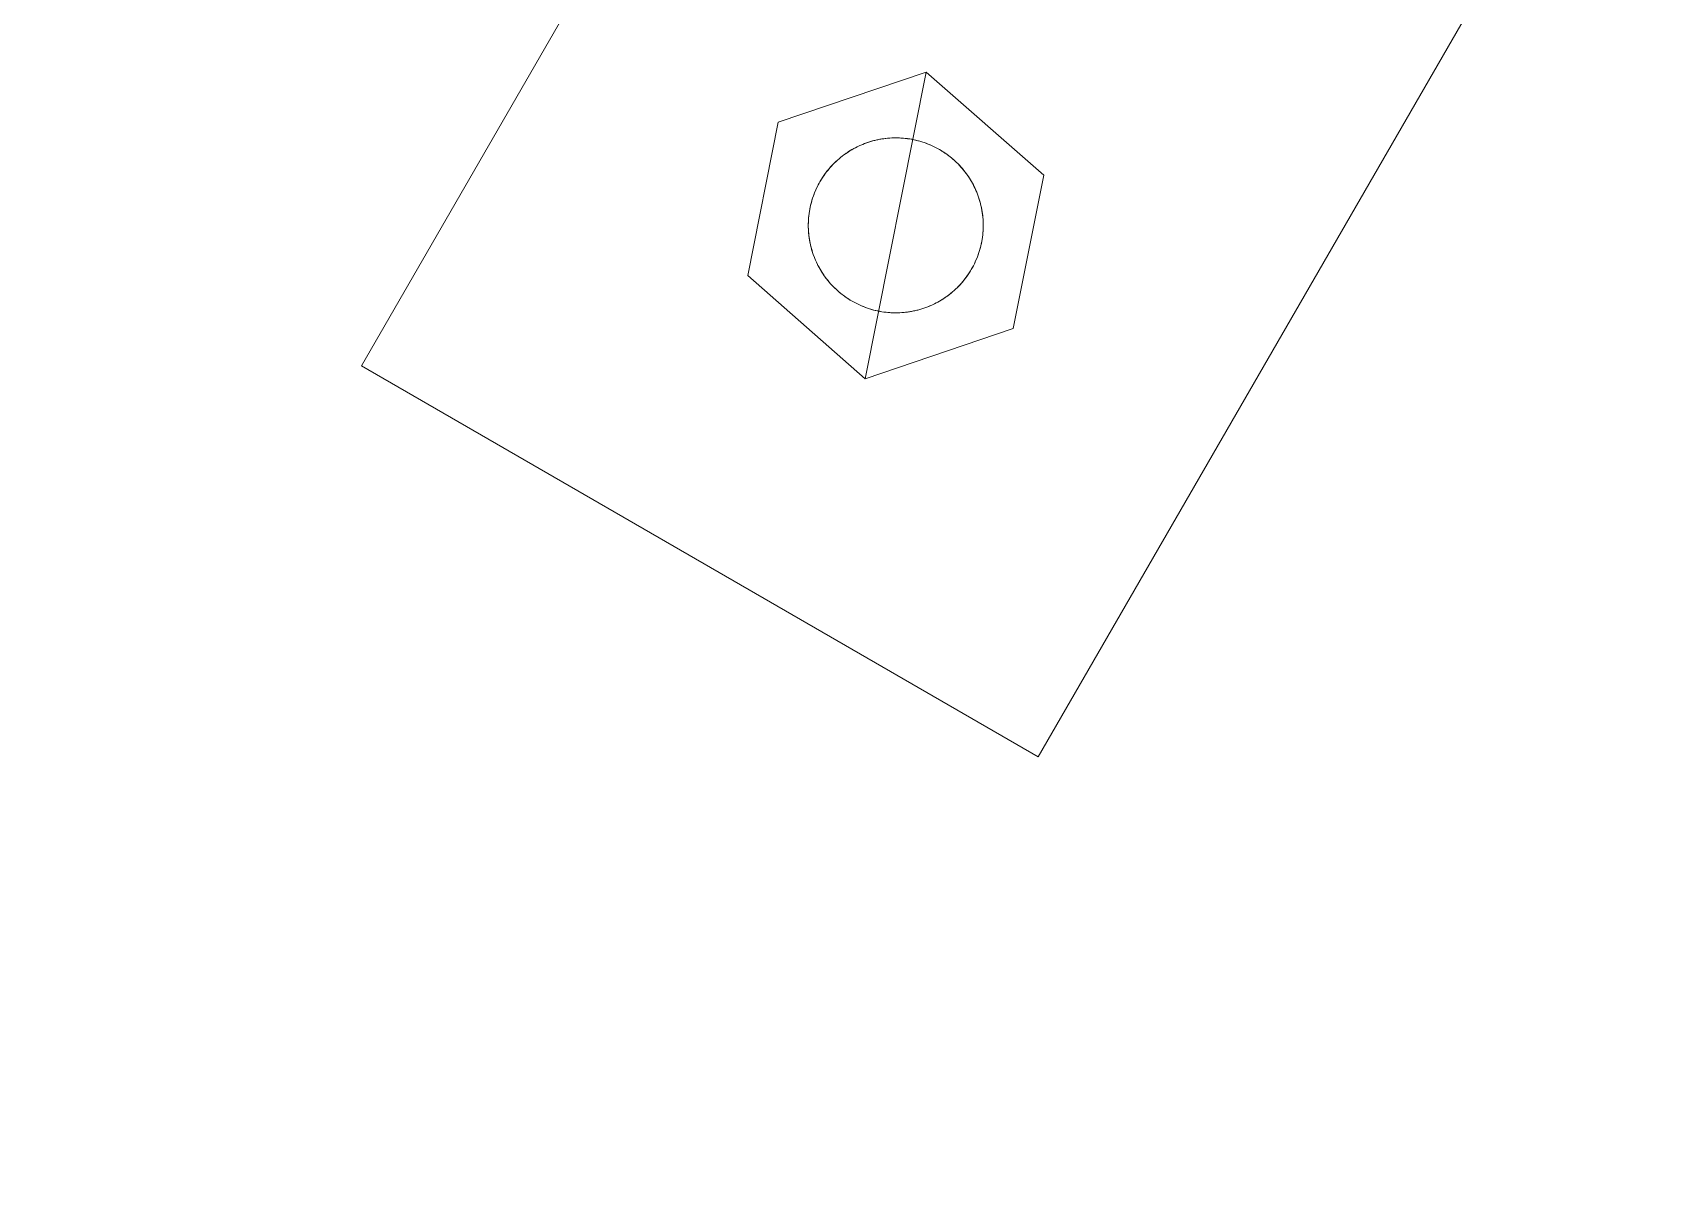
# Model space of a CAD drawing. Header units: millimetres. Extents: x 1.5 to 37.9, y -0.3 to 12.6.
# Drawn here: x 5.5909 to 5.6952, y 2.6217 to 2.6963 of the extents above; entities that cross this region are included whole.
import ezdxf

# ---------------------------------------------------------------- set-up
doc = ezdxf.new("R2010")
doc.units = ezdxf.units.MM
doc.linetypes.add('ACAD_ISO02W100', pattern=[15, 12, -3])
doc.layers.add('0.2', color=6, linetype='Continuous', lineweight=15)

msp = doc.modelspace()

# ---------------------------------------------------------------- linework, layer by layer
at = {"layer": '0.2'}
for points in [[(5.611945737262018, 2.67502790216078), (5.651944936688976, 2.744310396668429)], [(5.611945831681615, 2.675027847642686), (5.651944936688976, 2.744310396668429)], [(5.655247193797456, 2.650028461720785), (5.695246495756257, 2.71931089702658)], [(5.655247288217052, 2.650028407202691), (5.695246495756257, 2.71931089702658)], [(5.638613343485705, 2.690613217355329), (5.648083958167266, 2.693823740296132)], [(5.638613343485705, 2.690613217355329), (5.648083958167266, 2.693823740296132)], [(5.648084071490032, 2.693823717705993), (5.638613419710749, 2.690613304200611)], [(5.648084071490032, 2.693823717705993), (5.638613419710749, 2.690613304200611)], [(5.644174132338041, 2.674209631547959), (5.648083958167265, 2.693823740296132)], [(5.648083958167266, 2.693823740296132), (5.655599659934213, 2.687227208862848)], [(5.648083958167266, 2.693823740296132), (5.655599659934213, 2.687227208862848)], [(5.655599697031988, 2.687227099427427), (5.648084071490032, 2.693823717705993)], [(5.655599697031988, 2.687227099427427), (5.648084071490032, 2.693823717705993)], [(5.638613419710749, 2.690613304200611), (5.63665839347342, 2.680806272416664)], [(5.638613419710749, 2.690613304200611), (5.63665839347342, 2.680806272416664)], [(5.636658430571093, 2.680806162981243), (5.638613343485705, 2.690613217355329)], [(5.636658430571093, 2.680806162981243), (5.638613343485705, 2.690613217355329)], [(5.653644670794659, 2.67742006764348), (5.655599697031988, 2.687227099427427)], [(5.653644670794659, 2.67742006764348), (5.655599697031988, 2.687227099427427)], [(5.655599659934213, 2.687227208862848), (5.653644747019602, 2.677420154488762)], [(5.655599659934213, 2.687227208862848), (5.653644747019602, 2.677420154488762)], [(5.63665839347342, 2.680806272416664), (5.644174019015376, 2.674209654138098)], [(5.63665839347342, 2.680806272416664), (5.644174019015376, 2.674209654138098)], [(5.644174132338041, 2.67420963154796), (5.636658430571093, 2.680806162981243)], [(5.644174132338041, 2.67420963154796), (5.636658430571093, 2.680806162981243)], [(5.644174019015376, 2.674209654138098), (5.653644670794659, 2.67742006764348)], [(5.644174019015376, 2.674209654138098), (5.653644670794659, 2.67742006764348)], [(5.653644747019602, 2.677420154488762), (5.644174132338041, 2.67420963154796)], [(5.653644747019602, 2.677420154488762), (5.644174132338041, 2.67420963154796)], [(5.655247193797456, 2.650028461720785), (5.611945737262018, 2.67502790216078)], [(5.655247288217052, 2.650028407202691), (5.611945831681615, 2.675027847642686)]]:
    msp.add_lwpolyline(points, dxfattribs=at)
for points in [[(5.636658430571093, 2.680806162981243), (5.644174132338041, 2.674209631547959), (5.653644747019601, 2.677420154488762), (5.655599659934213, 2.687227208862848), (5.648083958167265, 2.693823740296132), (5.638613343485705, 2.690613217355329)], [(5.651724158025754, 2.684145711641149), (5.651725643459661, 2.684021491045881), (5.651724347400212, 2.683896151871179), (5.651720196236869, 2.683769774497444), (5.65171311881673, 2.683642444007122), (5.651703046765261, 2.683514250137745), (5.651689914811293, 2.683385287211483), (5.65167366111444, 2.683255654040246), (5.651654227593026, 2.68312545380552), (5.651631560250378, 2.682994793912236), (5.651605609497315, 2.682863785816226), (5.651576330468489, 2.682732544824952), (5.651543683330188, 2.682601189871466), (5.651507633577127, 2.682469843261744), (5.651468152315715, 2.682338630395832), (5.651425216531291, 2.682207679463453), (5.651378809336807, 2.682077121115023), (5.651328920200504, 2.681947088109276), (5.6512755451502, 2.681817714938959), (5.651218686951892, 2.681689137436348), (5.651158355260556, 2.681561492360571), (5.651094566741166, 2.681434916968978), (5.651027345158161, 2.681309548575029), (5.650956721431845, 2.681185524095381), (5.650882733660431, 2.681062979589036), (5.650805427106727, 2.680942049791575), (5.6507248541488, 2.680822867647628), (5.650641074194226, 2.680705563844817), (5.650554153557898, 2.680590266352473), (5.650464165303697, 2.680477099968443), (5.650371189050663, 2.68036618587727), (5.650275310744675, 2.680257641222981), (5.650176622396941, 2.680151578699608), (5.650075221790962, 2.680048106162433), (5.649971212159903, 2.679947326262746), (5.649864701836623, 2.67984933610873), (5.649755803878836, 2.679754226954817), (5.649644635672114, 2.679662083921576), (5.649531318513668, 2.679572985747947), (5.649415977179922, 2.679487004577249), (5.649298739481105, 2.679404205778129), (5.649179735806087, 2.67932464780124), (5.649059098660777, 2.679248382072096), (5.648936962203356, 2.679175452920232), (5.648813461779626, 2.679105897544441), (5.648688733461627, 2.679039746013554), (5.648562913592611, 2.67897702130189), (5.648436138341271, 2.678917739358259), (5.648308543267992, 2.678861909207091), (5.648180262905657, 2.67880953308005), (5.648051430357352, 2.678760606576266), (5.647922176913045, 2.678715118849151), (5.647792631687083, 2.678673052817586), (5.647662921278101, 2.678634385399179), (5.647533169452633, 2.678599087763181), (5.647403496853491, 2.678567125600605), (5.647274020733695, 2.678538459409047), (5.64714485471648, 2.678513044789749), (5.647016108581655, 2.678490832754412), (5.646887888078375, 2.678471770039388), (5.646760294764133, 2.678455799424898), (5.646633425869593, 2.678442860057062), (5.646507374188715, 2.678432887770605), (5.646382227993392, 2.678425815410248), (5.646258070971756, 2.678421573148945), (5.646133850376489, 2.678420087715037), (5.646008511201788, 2.678421383774486), (5.645882133828052, 2.678425534937829), (5.64575480333773, 2.678432612357969), (5.645626609468353, 2.678442684409438), (5.64549764654209, 2.678455816363407), (5.645368013370854, 2.678472070060258), (5.645237813136127, 2.678491503581672), (5.645107153242844, 2.678514170924321), (5.644976145146833, 2.678540121677385), (5.64484490415556, 2.67856940070621), (5.644713549202073, 2.67860204784451), (5.644582202592352, 2.678638097597571), (5.64445098972644, 2.678677578858983), (5.644320038794061, 2.678720514643408), (5.644189480445632, 2.678766921837893), (5.644059447439885, 2.678816810974195), (5.643930074269567, 2.678870186024499), (5.643801496766956, 2.678927044222807), (5.643673851691179, 2.678987375914143), (5.643547276299586, 2.679051164433533), (5.643421907905637, 2.679118386016539), (5.643297883425989, 2.679189009742854), (5.643175338919644, 2.679262997514268), (5.643054409122183, 2.679340304067972), (5.642935226978236, 2.679420877025899), (5.642817923175425, 2.679504656980473), (5.64270262568308, 2.6795915776168), (5.642589459299051, 2.679681565871002), (5.642478545207878, 2.679774542124036), (5.642370000553589, 2.679870420430024), (5.642263938030216, 2.679969108777757), (5.642160465493041, 2.680070509383737), (5.642059685593353, 2.680174519014796), (5.641961695439338, 2.680281029338075), (5.641866586285424, 2.680389927295863), (5.641774443252184, 2.680501095502584), (5.641685345078555, 2.680614412661031), (5.641599363907856, 2.680729753994777), (5.641516565108737, 2.680846991693594), (5.641437007131849, 2.680965995368611), (5.641360741402704, 2.681086632513922), (5.641287812250839, 2.681208768971342), (5.641218256875049, 2.681332269395073), (5.641152105344162, 2.681456997713072), (5.641089380632497, 2.681582817582087), (5.641030098688867, 2.681709592833427), (5.640974268537699, 2.681837187906707), (5.640921892410658, 2.681965468269041), (5.640872965906874, 2.682094300817346), (5.640827478179759, 2.682223554261654), (5.640785412148194, 2.682353099487615), (5.640746744729786, 2.682482809896598), (5.640711447093789, 2.682612561722066), (5.640679484931212, 2.682742234321208), (5.640650818739656, 2.682871710441004), (5.640625404120357, 2.68300087645822), (5.64060319208502, 2.683129622593044), (5.640584129369996, 2.683257843096324), (5.640568158755506, 2.683385436410566), (5.64055521938767, 2.683512305305105), (5.640545247101212, 2.683638356985983), (5.640538174740856, 2.683763503181306), (5.640533932479553, 2.683887660202942), (5.640532447045645, 2.684011880798209), (5.640533743105093, 2.684137219972911), (5.640537894268437, 2.684263597346647), (5.640544971688577, 2.684390927836969), (5.640555043740045, 2.684519121706345), (5.640568175694014, 2.684648084632609), (5.640584429390866, 2.684777717803845), (5.64060386291228, 2.684907918038571), (5.640626530254929, 2.685038577931855), (5.640652481007992, 2.685169586027865), (5.640681760036818, 2.685300827019139), (5.640714407175118, 2.685432181972625), (5.640750456928179, 2.685563528582347), (5.640789938189591, 2.685694741448259), (5.640832873974015, 2.685825692380639), (5.6408792811685, 2.685956250729068), (5.640929170304803, 2.686086283734815), (5.640982545355107, 2.686215656905132), (5.641039403553415, 2.686344234407743), (5.64109973524475, 2.68647187948352), (5.641163523764141, 2.686598454875113), (5.641230745347146, 2.686723823269062), (5.641301369073461, 2.68684784774871), (5.641375356844875, 2.686970392255055), (5.64145266339858, 2.687091322052515), (5.641533236356507, 2.687210504196463), (5.641617016311081, 2.687327807999274), (5.641703936947408, 2.687443105491618), (5.641793925201609, 2.687556271875648), (5.641886901454644, 2.687667185966821), (5.641982779760632, 2.687775730621111), (5.642081468108366, 2.687881793144483), (5.642182868714345, 2.687985265681658), (5.642286878345404, 2.688086045581345), (5.642393388668683, 2.688184035735361), (5.64250228662647, 2.688279144889274), (5.642613454833192, 2.688371287922515), (5.642726771991638, 2.688460386096144), (5.642842113325385, 2.688546367266842), (5.642959351024202, 2.688629166065962), (5.643078354699218, 2.688708724042851), (5.643198991844529, 2.688784989771995), (5.643321128301951, 2.688857918923859), (5.643444628725681, 2.68892747429965), (5.643569357043679, 2.688993625830538), (5.643695176912695, 2.689056350542201), (5.643821952164036, 2.689115632485832), (5.643949547237314, 2.689171462637), (5.644077827599649, 2.689223838764041), (5.644206660147954, 2.689272765267825), (5.644335913592261, 2.68931825299494), (5.644465458818223, 2.689360319026505), (5.644595169227205, 2.689398986444913), (5.644724921052674, 2.68943428408091), (5.644854593651816, 2.689466246243486), (5.644984069771612, 2.689494912435043), (5.645113235788827, 2.689520327054341), (5.645241981923652, 2.689542539089679), (5.645370202426932, 2.689561601804703), (5.645497795741174, 2.689577572419193), (5.645624664635712, 2.689590511787029), (5.645750716316591, 2.689600484073487), (5.645875862511915, 2.689607556433844), (5.646000019533551, 2.689611798695146), (5.646124240128818, 2.689613284129053), (5.646249579303519, 2.689611988069605), (5.646375956677255, 2.689607836906261), (5.646503287167576, 2.689600759486122), (5.646631481036954, 2.689590687434653), (5.646760443963217, 2.689577555480684), (5.646890077134453, 2.689561301783833), (5.647020277369179, 2.689541868262419), (5.647150937262463, 2.68951920091977), (5.647281945358474, 2.689493250166707), (5.647413186349747, 2.68946397113788), (5.647544541303233, 2.68943132399958), (5.647675887912955, 2.68939527424652), (5.647807100778866, 2.689355792985108), (5.647938051711246, 2.689312857200683), (5.648068610059675, 2.689266450006198), (5.648198643065422, 2.689216560869895), (5.648328016235739, 2.689163185819591), (5.64845659373835, 2.689106327621284), (5.648584238814127, 2.689045995929948), (5.648710814205721, 2.688982207410557), (5.64883618259967, 2.688914985827553), (5.648960207079318, 2.688844362101237), (5.649082751585662, 2.688770374329823), (5.649203681383123, 2.688693067776119), (5.64932286352707, 2.688612494818192), (5.649440167329882, 2.688528714863618), (5.649555464822226, 2.688441794227291), (5.649668631206255, 2.688351805973089), (5.649779545297429, 2.688258829720055), (5.649888089951718, 2.688162951414067), (5.649994152475091, 2.688064263066333), (5.650097625012266, 2.687962862460354), (5.650198404911952, 2.687858852829295), (5.650296395065968, 2.687752342506016), (5.650391504219883, 2.687643444548228), (5.650483647253123, 2.687532276341507), (5.650572745426752, 2.68741895918306), (5.650658726597451, 2.687303617849314), (5.650741525396569, 2.687186380150496), (5.650821083373458, 2.68706737647548), (5.650897349102602, 2.686946739330169), (5.650970278254468, 2.686824602872749), (5.651039833630258, 2.686701102449018), (5.651105985161145, 2.686576374131019), (5.65116870987281, 2.686450554262003), (5.651227991816439, 2.686323779010664), (5.651283821967608, 2.686196183937384), (5.651336198094649, 2.686067903575049), (5.651385124598432, 2.685939071026745), (5.651430612325548, 2.685809817582437), (5.651472678357113, 2.685680272356475), (5.65151134577552, 2.685550561947493), (5.651546643411518, 2.685420810122025), (5.651578605574095, 2.685291137522882), (5.651607271765651, 2.685161661403087), (5.651632686384949, 2.685032495385872), (5.651654898420286, 2.684903749251047), (5.651673961135311, 2.684775528747767), (5.6516899317498, 2.684647935433524), (5.651702871117637, 2.684521066538986), (5.651712843404095, 2.684395014858108), (5.651719915764451, 2.684269868662784)], [(5.651724158025754, 2.684145711641149), (5.651725643459661, 2.684021491045881), (5.651724347400212, 2.683896151871179), (5.651720196236869, 2.683769774497444), (5.65171311881673, 2.683642444007122), (5.651703046765261, 2.683514250137745), (5.651689914811293, 2.683385287211483), (5.65167366111444, 2.683255654040246), (5.651654227593026, 2.68312545380552), (5.651631560250378, 2.682994793912236), (5.651605609497315, 2.682863785816226), (5.651576330468489, 2.682732544824952), (5.651543683330188, 2.682601189871466), (5.651507633577127, 2.682469843261744), (5.651468152315715, 2.682338630395832), (5.651425216531291, 2.682207679463453), (5.651378809336807, 2.682077121115023), (5.651328920200504, 2.681947088109276), (5.6512755451502, 2.681817714938959), (5.651218686951892, 2.681689137436348), (5.651158355260556, 2.681561492360571), (5.651094566741166, 2.681434916968978), (5.651027345158161, 2.681309548575029), (5.650956721431845, 2.681185524095381), (5.650882733660431, 2.681062979589036), (5.650805427106727, 2.680942049791575), (5.6507248541488, 2.680822867647628), (5.650641074194226, 2.680705563844817), (5.650554153557898, 2.680590266352473), (5.650464165303697, 2.680477099968443), (5.650371189050663, 2.68036618587727), (5.650275310744675, 2.680257641222981), (5.650176622396941, 2.680151578699608), (5.650075221790962, 2.680048106162433), (5.649971212159903, 2.679947326262746), (5.649864701836623, 2.67984933610873), (5.649755803878836, 2.679754226954817), (5.649644635672114, 2.679662083921576), (5.649531318513668, 2.679572985747947), (5.649415977179922, 2.679487004577249), (5.649298739481105, 2.679404205778129), (5.649179735806087, 2.67932464780124), (5.649059098660777, 2.679248382072096), (5.648936962203356, 2.679175452920232), (5.648813461779626, 2.679105897544441), (5.648688733461627, 2.679039746013554), (5.648562913592611, 2.67897702130189), (5.648436138341271, 2.678917739358259), (5.648308543267992, 2.678861909207091), (5.648180262905657, 2.67880953308005), (5.648051430357352, 2.678760606576266), (5.647922176913045, 2.678715118849151), (5.647792631687083, 2.678673052817586), (5.647662921278101, 2.678634385399179), (5.647533169452633, 2.678599087763181), (5.647403496853491, 2.678567125600605), (5.647274020733695, 2.678538459409047), (5.64714485471648, 2.678513044789749), (5.647016108581655, 2.678490832754412), (5.646887888078375, 2.678471770039388), (5.646760294764133, 2.678455799424898), (5.646633425869593, 2.678442860057062), (5.646507374188715, 2.678432887770605), (5.646382227993392, 2.678425815410248), (5.646258070971756, 2.678421573148945), (5.646133850376489, 2.678420087715037), (5.646008511201788, 2.678421383774486), (5.645882133828052, 2.678425534937829), (5.64575480333773, 2.678432612357969), (5.645626609468353, 2.678442684409438), (5.64549764654209, 2.678455816363407), (5.645368013370854, 2.678472070060258), (5.645237813136127, 2.678491503581672), (5.645107153242844, 2.678514170924321), (5.644976145146833, 2.678540121677385), (5.64484490415556, 2.67856940070621), (5.644713549202073, 2.67860204784451), (5.644582202592352, 2.678638097597571), (5.64445098972644, 2.678677578858983), (5.644320038794061, 2.678720514643408), (5.644189480445632, 2.678766921837893), (5.644059447439885, 2.678816810974195), (5.643930074269567, 2.678870186024499), (5.643801496766956, 2.678927044222807), (5.643673851691179, 2.678987375914143), (5.643547276299586, 2.679051164433533), (5.643421907905637, 2.679118386016539), (5.643297883425989, 2.679189009742854), (5.643175338919644, 2.679262997514268), (5.643054409122183, 2.679340304067972), (5.642935226978236, 2.679420877025899), (5.642817923175425, 2.679504656980473), (5.64270262568308, 2.6795915776168), (5.642589459299051, 2.679681565871002), (5.642478545207878, 2.679774542124036), (5.642370000553589, 2.679870420430024), (5.642263938030216, 2.679969108777757), (5.642160465493041, 2.680070509383737), (5.642059685593353, 2.680174519014796), (5.641961695439338, 2.680281029338075), (5.641866586285424, 2.680389927295863), (5.641774443252184, 2.680501095502584), (5.641685345078555, 2.680614412661031), (5.641599363907856, 2.680729753994777), (5.641516565108737, 2.680846991693594), (5.641437007131849, 2.680965995368611), (5.641360741402704, 2.681086632513922), (5.641287812250839, 2.681208768971342), (5.641218256875049, 2.681332269395073), (5.641152105344162, 2.681456997713072), (5.641089380632497, 2.681582817582087), (5.641030098688867, 2.681709592833427), (5.640974268537699, 2.681837187906707), (5.640921892410658, 2.681965468269041), (5.640872965906874, 2.682094300817346), (5.640827478179759, 2.682223554261654), (5.640785412148194, 2.682353099487615), (5.640746744729786, 2.682482809896598), (5.640711447093789, 2.682612561722066), (5.640679484931212, 2.682742234321208), (5.640650818739656, 2.682871710441004), (5.640625404120357, 2.68300087645822), (5.64060319208502, 2.683129622593044), (5.640584129369996, 2.683257843096324), (5.640568158755506, 2.683385436410566), (5.64055521938767, 2.683512305305105), (5.640545247101212, 2.683638356985983), (5.640538174740856, 2.683763503181306), (5.640533932479553, 2.683887660202942), (5.640532447045645, 2.684011880798209), (5.640533743105093, 2.684137219972911), (5.640537894268437, 2.684263597346647), (5.640544971688577, 2.684390927836969), (5.640555043740045, 2.684519121706345), (5.640568175694014, 2.684648084632609), (5.640584429390866, 2.684777717803845), (5.64060386291228, 2.684907918038571), (5.640626530254929, 2.685038577931855), (5.640652481007992, 2.685169586027865), (5.640681760036818, 2.685300827019139), (5.640714407175118, 2.685432181972625), (5.640750456928179, 2.685563528582347), (5.640789938189591, 2.685694741448259), (5.640832873974015, 2.685825692380639), (5.6408792811685, 2.685956250729068), (5.640929170304803, 2.686086283734815), (5.640982545355107, 2.686215656905132), (5.641039403553415, 2.686344234407743), (5.64109973524475, 2.68647187948352), (5.641163523764141, 2.686598454875113), (5.641230745347146, 2.686723823269062), (5.641301369073461, 2.68684784774871), (5.641375356844875, 2.686970392255055), (5.64145266339858, 2.687091322052515), (5.641533236356507, 2.687210504196463), (5.641617016311081, 2.687327807999274), (5.641703936947408, 2.687443105491618), (5.641793925201609, 2.687556271875648), (5.641886901454644, 2.687667185966821), (5.641982779760632, 2.687775730621111), (5.642081468108366, 2.687881793144483), (5.642182868714345, 2.687985265681658), (5.642286878345404, 2.688086045581345), (5.642393388668683, 2.688184035735361), (5.64250228662647, 2.688279144889274), (5.642613454833192, 2.688371287922515), (5.642726771991638, 2.688460386096144), (5.642842113325385, 2.688546367266842), (5.642959351024202, 2.688629166065962), (5.643078354699218, 2.688708724042851), (5.643198991844529, 2.688784989771995), (5.643321128301951, 2.688857918923859), (5.643444628725681, 2.68892747429965), (5.643569357043679, 2.688993625830538), (5.643695176912695, 2.689056350542201), (5.643821952164036, 2.689115632485832), (5.643949547237314, 2.689171462637), (5.644077827599649, 2.689223838764041), (5.644206660147954, 2.689272765267825), (5.644335913592261, 2.68931825299494), (5.644465458818223, 2.689360319026505), (5.644595169227205, 2.689398986444913), (5.644724921052674, 2.68943428408091), (5.644854593651816, 2.689466246243486), (5.644984069771612, 2.689494912435043), (5.645113235788827, 2.689520327054341), (5.645241981923652, 2.689542539089679), (5.645370202426932, 2.689561601804703), (5.645497795741174, 2.689577572419193), (5.645624664635712, 2.689590511787029), (5.645750716316591, 2.689600484073487), (5.645875862511915, 2.689607556433844), (5.646000019533551, 2.689611798695146), (5.646124240128818, 2.689613284129053), (5.646249579303519, 2.689611988069605), (5.646375956677255, 2.689607836906261), (5.646503287167576, 2.689600759486122), (5.646631481036954, 2.689590687434653), (5.646760443963217, 2.689577555480684), (5.646890077134453, 2.689561301783833), (5.647020277369179, 2.689541868262419), (5.647150937262463, 2.68951920091977), (5.647281945358474, 2.689493250166707), (5.647413186349747, 2.68946397113788), (5.647544541303233, 2.68943132399958), (5.647675887912955, 2.68939527424652), (5.647807100778866, 2.689355792985108), (5.647938051711246, 2.689312857200683), (5.648068610059675, 2.689266450006198), (5.648198643065422, 2.689216560869895), (5.648328016235739, 2.689163185819591), (5.64845659373835, 2.689106327621284), (5.648584238814127, 2.689045995929948), (5.648710814205721, 2.688982207410557), (5.64883618259967, 2.688914985827553), (5.648960207079318, 2.688844362101237), (5.649082751585662, 2.688770374329823), (5.649203681383123, 2.688693067776119), (5.64932286352707, 2.688612494818192), (5.649440167329882, 2.688528714863618), (5.649555464822226, 2.688441794227291), (5.649668631206255, 2.688351805973089), (5.649779545297429, 2.688258829720055), (5.649888089951718, 2.688162951414067), (5.649994152475091, 2.688064263066333), (5.650097625012266, 2.687962862460354), (5.650198404911952, 2.687858852829295), (5.650296395065968, 2.687752342506016), (5.650391504219883, 2.687643444548228), (5.650483647253123, 2.687532276341507), (5.650572745426752, 2.68741895918306), (5.650658726597451, 2.687303617849314), (5.650741525396569, 2.687186380150496), (5.650821083373458, 2.68706737647548), (5.650897349102602, 2.686946739330169), (5.650970278254468, 2.686824602872749), (5.651039833630258, 2.686701102449018), (5.651105985161145, 2.686576374131019), (5.65116870987281, 2.686450554262003), (5.651227991816439, 2.686323779010664), (5.651283821967608, 2.686196183937384), (5.651336198094649, 2.686067903575049), (5.651385124598432, 2.685939071026745), (5.651430612325548, 2.685809817582437), (5.651472678357113, 2.685680272356475), (5.65151134577552, 2.685550561947493), (5.651546643411518, 2.685420810122025), (5.651578605574095, 2.685291137522882), (5.651607271765651, 2.685161661403087), (5.651632686384949, 2.685032495385872), (5.651654898420286, 2.684903749251047), (5.651673961135311, 2.684775528747767), (5.6516899317498, 2.684647935433524), (5.651702871117637, 2.684521066538986), (5.651712843404095, 2.684395014858108), (5.651719915764451, 2.684269868662784)], [(5.649038285943988, 2.679235655365766), (5.648931449737209, 2.679172259879146), (5.64882225408692, 2.67911071397398), (5.648710731800517, 2.679051121588685), (5.648596920986318, 2.678993586884266), (5.648480865173238, 2.678938213943066), (5.648362613412286, 2.678885106452097), (5.648242220358086, 2.678834367372025), (5.648119746328762, 2.678786098593104), (5.647995257342538, 2.678740400579529), (5.647868825129546, 2.678697372003876), (5.647740527117421, 2.678657109373512), (5.647610446389432, 2.678619706651009), (5.647478671614074, 2.678585254870785), (5.64734529694519, 2.67855384175436), (5.647210421891977, 2.678525551326724), (5.647074151158414, 2.678500463536491), (5.64693659445193, 2.678478653882527), (5.646797866261386, 2.678460193049896), (5.646658085604741, 2.678445146557936), (5.646517375747054, 2.678433574423333), (5.646375863889791, 2.678425530841001), (5.646233680832671, 2.678421063885551), (5.646090960609631, 2.678420215235992), (5.645947840100733, 2.678423019926225), (5.645804458622147, 2.678429506123689), (5.645660957496572, 2.678439694938329), (5.64551747960676, 2.678453600263834), (5.645374168934923, 2.678471228652825), (5.6452311700911, 2.678492579227377), (5.645088627833605, 2.678517643625979), (5.644946686584898, 2.678546405987658), (5.644805489946209, 2.67857884297373), (5.644665180214345, 2.678614923827194), (5.644525897904074, 2.678654610469529), (5.644387781279459, 2.678697857634219), (5.644250965897404, 2.678744613036065), (5.644115584166592, 2.678794817574929), (5.643981764924788, 2.678848405572331), (5.643849633037321, 2.678905305038931), (5.643719309019314, 2.678965437970758), (5.643590908683985, 2.679028720671723), (5.643464542819057, 2.679095064099822), (5.643340316893043, 2.679164374234209), (5.643218330792801, 2.679236552460226), (5.643098678593536, 2.679311495969355), (5.642981448361986, 2.679389098171019), (5.642866721993302, 2.679469249113132), (5.642754575081756, 2.679551835908295), (5.642645076825135, 2.679636743162647), (5.642538289962361, 2.679723853404374), (5.642434270743617, 2.679813047509087), (5.642333068932006, 2.679904205119343), (5.642234727835505, 2.679997205055814), (5.642139284367817, 2.680091925717737), (5.642046769136486, 2.680188245470523), (5.641957206556538, 2.680286043018594), (5.641870614987742, 2.680385197761752), (5.64178700689351, 2.680485590133599), (5.641706389019381, 2.680587101920778), (5.641628762588973, 2.680689616562019), (5.64155412351529, 2.680793019426201), (5.641482462625248, 2.680897198068868), (5.64141376589535, 2.681002042466841), (5.641348014696424, 2.681107445230762), (5.641284619209804, 2.68121428143754), (5.641223073304639, 2.68132347708783), (5.641163480919344, 2.681434999374232), (5.641105946214925, 2.681548810188432), (5.641050573273725, 2.681664866001511), (5.640997465782755, 2.681783117762463), (5.640946726702683, 2.681903510816663), (5.640898457923763, 2.682025984845987), (5.640852759910187, 2.682150473832211), (5.640809731334534, 2.682276906045203), (5.64076946870417, 2.682405204057329), (5.640732065981667, 2.682535284785318), (5.640697614201444, 2.682667059560675), (5.640666201085017, 2.682800434229559), (5.640637910657382, 2.682935309282773), (5.640612822867149, 2.683071580016335), (5.640591013213186, 2.683209136722819), (5.640572552380554, 2.683347864913363), (5.640557505888594, 2.683487645570009), (5.640545933753991, 2.683628355427695), (5.64053789017166, 2.683769867284959), (5.640533423216209, 2.683912050342079), (5.640532574566651, 2.684054770565119), (5.640535379256884, 2.684197891074015), (5.640541865454347, 2.684341272552603), (5.640552054268987, 2.684484773678178), (5.640565959594492, 2.68462825156799), (5.640583587983484, 2.684771562239826), (5.640604938558036, 2.684914561083649), (5.640630002956637, 2.685057103341144), (5.640658765318316, 2.685199044589852), (5.640691202304389, 2.68534024122854), (5.640727283157853, 2.685480550960404), (5.640766969800188, 2.685619833270675), (5.640810216964878, 2.685757949895291), (5.640856972366723, 2.685894765277346), (5.640907176905588, 2.686030147008158), (5.64096076490299, 2.686163966249961), (5.64101766436959, 2.686296098137428), (5.641077797301417, 2.686426422155435), (5.641141080002381, 2.686554822490765), (5.64120742343048, 2.686681188355692), (5.641276733564867, 2.686805414281707), (5.641348911790883, 2.686927400381948), (5.641423855300014, 2.687047052581213), (5.641501457501678, 2.687164282812763), (5.64158160844379, 2.687279009181447), (5.641664195238954, 2.687391156092993), (5.641749102493305, 2.687500654349614), (5.641836212735033, 2.687607441212388), (5.641925406839746, 2.687711460431133), (5.642016564450001, 2.687812662242744), (5.642109564386473, 2.687911003339245), (5.642204285048395, 2.688006446806932), (5.642300604801181, 2.688098962038263), (5.642398402349253, 2.688188524618211), (5.64249755709241, 2.688275116187008), (5.642597949464257, 2.688358724281239), (5.642699461251437, 2.688439342155368), (5.642801975892677, 2.688516968585776), (5.642905378756859, 2.68859160765946), (5.643009557399527, 2.688663268549501), (5.643114401797499, 2.688731965279399), (5.64321980456142, 2.688797716478325), (5.643326640768199, 2.688861111964945), (5.643435836418488, 2.688922657870111), (5.643547358704891, 2.688982250255405), (5.64366116951909, 2.689039784959824), (5.643777225332169, 2.689095157901025), (5.643895477093121, 2.689148265391994), (5.644015870147321, 2.689199004472066), (5.644138344176645, 2.689247273250986), (5.644262833162869, 2.689292971264562), (5.644389265375861, 2.689335999840215), (5.644517563387987, 2.689376262470579), (5.644647644115976, 2.689413665193082), (5.644779418891334, 2.689448116973305), (5.644912793560218, 2.689479530089732), (5.645047668613431, 2.689507820517367), (5.645183939346994, 2.6895329083076), (5.645321496053478, 2.689554717961563), (5.645460224244021, 2.689573178794195), (5.645600004900666, 2.689588225286154), (5.645740714758354, 2.689599797420758), (5.645882226615617, 2.68960784100309), (5.646024409672737, 2.68961230795854), (5.646167129895778, 2.689613156608099), (5.646310250404674, 2.689610351917866), (5.646453631883261, 2.689603865720402), (5.646597133008836, 2.689593676905762), (5.646740610898648, 2.689579771580257), (5.646883921570485, 2.689562143191266), (5.647026920414308, 2.689540792616713), (5.647169462671803, 2.689515728218113), (5.64731140392051, 2.689486965856433), (5.647452600559199, 2.689454528870361), (5.647592910291063, 2.689418448016896), (5.647732192601334, 2.689378761374562), (5.647870309225949, 2.689335514209871), (5.648007124608004, 2.689288758808026), (5.648142506338816, 2.689238554269161), (5.64827632558062, 2.68918496627176), (5.648408457468087, 2.689128066805159), (5.648538781486094, 2.689067933873333), (5.648667181821423, 2.689004651172368), (5.648793547686351, 2.688938307744269), (5.648917773612365, 2.688868997609883), (5.649039759712607, 2.688796819383866), (5.649159411911872, 2.688721875874736), (5.649276642143422, 2.688644273673071), (5.649391368512106, 2.688564122730959), (5.649503515423651, 2.688481535935796), (5.649613013680272, 2.688396628681444), (5.649719800543047, 2.688309518439716), (5.64982381976179, 2.688220324335004), (5.649925021573402, 2.688129166724748), (5.650023362669903, 2.688036166788277), (5.650118806137591, 2.687941446126354), (5.650211321368921, 2.687845126373568), (5.650300883948869, 2.687747328825496), (5.650387475517666, 2.687648174082339), (5.650471083611898, 2.687547781710492), (5.650551701486027, 2.687446269923313), (5.650629327916434, 2.687343755282072), (5.650703966990118, 2.68724035241789), (5.65077562788016, 2.687136173775223), (5.650844324610058, 2.68703132937725), (5.650910075808984, 2.686925926613329), (5.650973471295604, 2.686819090406551), (5.651035017200769, 2.686709894756261), (5.651094609586064, 2.686598372469859), (5.651152144290483, 2.686484561655659), (5.651207517231683, 2.68636850584258), (5.651260624722653, 2.686250254081628), (5.651311363802725, 2.686129861027428), (5.651359632581645, 2.686007386998104), (5.65140533059522, 2.68588289801188), (5.651448359170874, 2.685756465798888), (5.651488621801238, 2.685628167786762), (5.651526024523741, 2.685498087058773), (5.651560476303964, 2.685366312283416), (5.65159188942039, 2.685232937614532), (5.651620179848026, 2.685098062561318), (5.651645267638258, 2.684961791827755), (5.651667077292222, 2.684824235121272), (5.651685538124854, 2.684685506930728), (5.651700584616814, 2.684545726274083), (5.651712156751417, 2.684405016416396), (5.651720200333749, 2.684263504559132), (5.651724667289199, 2.684121321502012), (5.651725515938757, 2.683978601278972), (5.651722711248524, 2.683835480770075), (5.651716225051061, 2.683692099291488), (5.651706036236421, 2.683548598165913), (5.651692130910916, 2.683405120276101), (5.651674502521924, 2.683261809604265), (5.651653151947372, 2.683118810760442), (5.651628087548771, 2.682976268502947), (5.651599325187092, 2.682834327254239), (5.651566888201019, 2.68269313061555), (5.651530807347555, 2.682552820883686), (5.65149112070522, 2.682413538573416), (5.65144787354053, 2.682275421948801), (5.651401118138685, 2.682138606566745), (5.651350913599821, 2.682003224835933), (5.651297325602418, 2.681869405594129), (5.651240426135818, 2.681737273706662), (5.651180293203991, 2.681606949688655), (5.651117010503027, 2.681478549353326), (5.651050667074928, 2.681352183488399), (5.650981356940541, 2.681227957562384), (5.650909178714524, 2.681105971462143), (5.650834235205394, 2.680986319262878), (5.65075663300373, 2.680869089031328), (5.650676482061618, 2.680754362662644), (5.650593895266454, 2.680642215751098), (5.650508988012103, 2.680532717494478), (5.650421877770375, 2.680425930631702), (5.650332683665662, 2.680321911412959), (5.650241526055407, 2.680220709601347), (5.650148526118935, 2.680122368504846), (5.650053805457012, 2.680026925037158), (5.649957485704226, 2.679934409805827), (5.649859688156155, 2.679844847225879), (5.649760533412997, 2.679758255657083), (5.64966014104115, 2.679674647562851), (5.649558629253971, 2.679594029688722), (5.649456114612731, 2.679516403258315), (5.649352711748548, 2.679441764184631), (5.649248533105881, 2.679370103294589), (5.649143688707909, 2.679301406564691)], [(5.649038285943988, 2.679235655365766), (5.648931449737209, 2.679172259879146), (5.64882225408692, 2.67911071397398), (5.648710731800517, 2.679051121588685), (5.648596920986318, 2.678993586884266), (5.648480865173238, 2.678938213943066), (5.648362613412286, 2.678885106452097), (5.648242220358086, 2.678834367372025), (5.648119746328762, 2.678786098593104), (5.647995257342538, 2.678740400579529), (5.647868825129546, 2.678697372003876), (5.647740527117421, 2.678657109373512), (5.647610446389432, 2.678619706651009), (5.647478671614074, 2.678585254870785), (5.64734529694519, 2.67855384175436), (5.647210421891977, 2.678525551326724), (5.647074151158414, 2.678500463536491), (5.64693659445193, 2.678478653882527), (5.646797866261386, 2.678460193049896), (5.646658085604741, 2.678445146557936), (5.646517375747054, 2.678433574423333), (5.646375863889791, 2.678425530841001), (5.646233680832671, 2.678421063885551), (5.646090960609631, 2.678420215235992), (5.645947840100733, 2.678423019926225), (5.645804458622147, 2.678429506123689), (5.645660957496572, 2.678439694938329), (5.64551747960676, 2.678453600263834), (5.645374168934923, 2.678471228652825), (5.6452311700911, 2.678492579227377), (5.645088627833605, 2.678517643625979), (5.644946686584898, 2.678546405987658), (5.644805489946209, 2.67857884297373), (5.644665180214345, 2.678614923827194), (5.644525897904074, 2.678654610469529), (5.644387781279459, 2.678697857634219), (5.644250965897404, 2.678744613036065), (5.644115584166592, 2.678794817574929), (5.643981764924788, 2.678848405572331), (5.643849633037321, 2.678905305038931), (5.643719309019314, 2.678965437970758), (5.643590908683985, 2.679028720671723), (5.643464542819057, 2.679095064099822), (5.643340316893043, 2.679164374234209), (5.643218330792801, 2.679236552460226), (5.643098678593536, 2.679311495969355), (5.642981448361986, 2.679389098171019), (5.642866721993302, 2.679469249113132), (5.642754575081756, 2.679551835908295), (5.642645076825135, 2.679636743162647), (5.642538289962361, 2.679723853404374), (5.642434270743617, 2.679813047509087), (5.642333068932006, 2.679904205119343), (5.642234727835505, 2.679997205055814), (5.642139284367817, 2.680091925717737), (5.642046769136486, 2.680188245470523), (5.641957206556538, 2.680286043018594), (5.641870614987742, 2.680385197761752), (5.64178700689351, 2.680485590133599), (5.641706389019381, 2.680587101920778), (5.641628762588973, 2.680689616562019), (5.64155412351529, 2.680793019426201), (5.641482462625248, 2.680897198068868), (5.64141376589535, 2.681002042466841), (5.641348014696424, 2.681107445230762), (5.641284619209804, 2.68121428143754), (5.641223073304639, 2.68132347708783), (5.641163480919344, 2.681434999374232), (5.641105946214925, 2.681548810188432), (5.641050573273725, 2.681664866001511), (5.640997465782755, 2.681783117762463), (5.640946726702683, 2.681903510816663), (5.640898457923763, 2.682025984845987), (5.640852759910187, 2.682150473832211), (5.640809731334534, 2.682276906045203), (5.64076946870417, 2.682405204057329), (5.640732065981667, 2.682535284785318), (5.640697614201444, 2.682667059560675), (5.640666201085017, 2.682800434229559), (5.640637910657382, 2.682935309282773), (5.640612822867149, 2.683071580016335), (5.640591013213186, 2.683209136722819), (5.640572552380554, 2.683347864913363), (5.640557505888594, 2.683487645570009), (5.640545933753991, 2.683628355427695), (5.64053789017166, 2.683769867284959), (5.640533423216209, 2.683912050342079), (5.640532574566651, 2.684054770565119), (5.640535379256884, 2.684197891074015), (5.640541865454347, 2.684341272552603), (5.640552054268987, 2.684484773678178), (5.640565959594492, 2.68462825156799), (5.640583587983484, 2.684771562239826), (5.640604938558036, 2.684914561083649), (5.640630002956637, 2.685057103341144), (5.640658765318316, 2.685199044589852), (5.640691202304389, 2.68534024122854), (5.640727283157853, 2.685480550960404), (5.640766969800188, 2.685619833270675), (5.640810216964878, 2.685757949895291), (5.640856972366723, 2.685894765277346), (5.640907176905588, 2.686030147008158), (5.64096076490299, 2.686163966249961), (5.64101766436959, 2.686296098137428), (5.641077797301417, 2.686426422155435), (5.641141080002381, 2.686554822490765), (5.64120742343048, 2.686681188355692), (5.641276733564867, 2.686805414281707), (5.641348911790883, 2.686927400381948), (5.641423855300014, 2.687047052581213), (5.641501457501678, 2.687164282812763), (5.64158160844379, 2.687279009181447), (5.641664195238954, 2.687391156092993), (5.641749102493305, 2.687500654349614), (5.641836212735033, 2.687607441212388), (5.641925406839746, 2.687711460431133), (5.642016564450001, 2.687812662242744), (5.642109564386473, 2.687911003339245), (5.642204285048395, 2.688006446806932), (5.642300604801181, 2.688098962038263), (5.642398402349253, 2.688188524618211), (5.64249755709241, 2.688275116187008), (5.642597949464257, 2.688358724281239), (5.642699461251437, 2.688439342155368), (5.642801975892677, 2.688516968585776), (5.642905378756859, 2.68859160765946), (5.643009557399527, 2.688663268549501), (5.643114401797499, 2.688731965279399), (5.64321980456142, 2.688797716478325), (5.643326640768199, 2.688861111964945), (5.643435836418488, 2.688922657870111), (5.643547358704891, 2.688982250255405), (5.64366116951909, 2.689039784959824), (5.643777225332169, 2.689095157901025), (5.643895477093121, 2.689148265391994), (5.644015870147321, 2.689199004472066), (5.644138344176645, 2.689247273250986), (5.644262833162869, 2.689292971264562), (5.644389265375861, 2.689335999840215), (5.644517563387987, 2.689376262470579), (5.644647644115976, 2.689413665193082), (5.644779418891334, 2.689448116973305), (5.644912793560218, 2.689479530089732), (5.645047668613431, 2.689507820517367), (5.645183939346994, 2.6895329083076), (5.645321496053478, 2.689554717961563), (5.645460224244021, 2.689573178794195), (5.645600004900666, 2.689588225286154), (5.645740714758354, 2.689599797420758), (5.645882226615617, 2.68960784100309), (5.646024409672737, 2.68961230795854), (5.646167129895778, 2.689613156608099), (5.646310250404674, 2.689610351917866), (5.646453631883261, 2.689603865720402), (5.646597133008836, 2.689593676905762), (5.646740610898648, 2.689579771580257), (5.646883921570485, 2.689562143191266), (5.647026920414308, 2.689540792616713), (5.647169462671803, 2.689515728218113), (5.64731140392051, 2.689486965856433), (5.647452600559199, 2.689454528870361), (5.647592910291063, 2.689418448016896), (5.647732192601334, 2.689378761374562), (5.647870309225949, 2.689335514209871), (5.648007124608004, 2.689288758808026), (5.648142506338816, 2.689238554269161), (5.64827632558062, 2.68918496627176), (5.648408457468087, 2.689128066805159), (5.648538781486094, 2.689067933873333), (5.648667181821423, 2.689004651172368), (5.648793547686351, 2.688938307744269), (5.648917773612365, 2.688868997609883), (5.649039759712607, 2.688796819383866), (5.649159411911872, 2.688721875874736), (5.649276642143422, 2.688644273673071), (5.649391368512106, 2.688564122730959), (5.649503515423651, 2.688481535935796), (5.649613013680272, 2.688396628681444), (5.649719800543047, 2.688309518439716), (5.64982381976179, 2.688220324335004), (5.649925021573402, 2.688129166724748), (5.650023362669903, 2.688036166788277), (5.650118806137591, 2.687941446126354), (5.650211321368921, 2.687845126373568), (5.650300883948869, 2.687747328825496), (5.650387475517666, 2.687648174082339), (5.650471083611898, 2.687547781710492), (5.650551701486027, 2.687446269923313), (5.650629327916434, 2.687343755282072), (5.650703966990118, 2.68724035241789), (5.65077562788016, 2.687136173775223), (5.650844324610058, 2.68703132937725), (5.650910075808984, 2.686925926613329), (5.650973471295604, 2.686819090406551), (5.651035017200769, 2.686709894756261), (5.651094609586064, 2.686598372469859), (5.651152144290483, 2.686484561655659), (5.651207517231683, 2.68636850584258), (5.651260624722653, 2.686250254081628), (5.651311363802725, 2.686129861027428), (5.651359632581645, 2.686007386998104), (5.65140533059522, 2.68588289801188), (5.651448359170874, 2.685756465798888), (5.651488621801238, 2.685628167786762), (5.651526024523741, 2.685498087058773), (5.651560476303964, 2.685366312283416), (5.65159188942039, 2.685232937614532), (5.651620179848026, 2.685098062561318), (5.651645267638258, 2.684961791827755), (5.651667077292222, 2.684824235121272), (5.651685538124854, 2.684685506930728), (5.651700584616814, 2.684545726274083), (5.651712156751417, 2.684405016416396), (5.651720200333749, 2.684263504559132), (5.651724667289199, 2.684121321502012), (5.651725515938757, 2.683978601278972), (5.651722711248524, 2.683835480770075), (5.651716225051061, 2.683692099291488), (5.651706036236421, 2.683548598165913), (5.651692130910916, 2.683405120276101), (5.651674502521924, 2.683261809604265), (5.651653151947372, 2.683118810760442), (5.651628087548771, 2.682976268502947), (5.651599325187092, 2.682834327254239), (5.651566888201019, 2.68269313061555), (5.651530807347555, 2.682552820883686), (5.65149112070522, 2.682413538573416), (5.65144787354053, 2.682275421948801), (5.651401118138685, 2.682138606566745), (5.651350913599821, 2.682003224835933), (5.651297325602418, 2.681869405594129), (5.651240426135818, 2.681737273706662), (5.651180293203991, 2.681606949688655), (5.651117010503027, 2.681478549353326), (5.651050667074928, 2.681352183488399), (5.650981356940541, 2.681227957562384), (5.650909178714524, 2.681105971462143), (5.650834235205394, 2.680986319262878), (5.65075663300373, 2.680869089031328), (5.650676482061618, 2.680754362662644), (5.650593895266454, 2.680642215751098), (5.650508988012103, 2.680532717494478), (5.650421877770375, 2.680425930631702), (5.650332683665662, 2.680321911412959), (5.650241526055407, 2.680220709601347), (5.650148526118935, 2.680122368504846), (5.650053805457012, 2.680026925037158), (5.649957485704226, 2.679934409805827), (5.649859688156155, 2.679844847225879), (5.649760533412997, 2.679758255657083), (5.64966014104115, 2.679674647562851), (5.649558629253971, 2.679594029688722), (5.649456114612731, 2.679516403258315), (5.649352711748548, 2.679441764184631), (5.649248533105881, 2.679370103294589), (5.649143688707909, 2.679301406564691)]]:
    msp.add_lwpolyline(points, close=True, dxfattribs=at)
at = {"layer": '0.2', "extrusion": (1, 0, 0)}
for points in [[(2.693823740296132, 1.269031972120636), (2.693823740296132, 1.259031972120636)], [(2.693823717705993, 1.244811809556552), (2.693823717705993, 1.254811809556552)], [(2.690613217355329, 1.269031972120636), (2.690613217355329, 1.259031972120636)], [(2.690613304200611, 1.244811809556552), (2.690613304200611, 1.254811809556552)], [(2.687227208862848, 1.269031972120636), (2.687227208862848, 1.259031972120636)], [(2.687227099427427, 1.244811809556552), (2.687227099427427, 1.254811809556552)], [(2.684145711641149, 1.259031972120636), (2.684145711641149, 1.232126197881979)], [(2.680806272416664, 1.244811809556552), (2.680806272416664, 1.254811809556552)], [(2.680806162981243, 1.269031972120636), (2.680806162981243, 1.259031972120636)], [(2.679235655365766, 1.244811809556552), (2.679235655365766, 1.254811809556552)], [(2.67742006764348, 1.244811809556552), (2.67742006764348, 1.254811809556552)], [(2.677420154488762, 1.269031972120636), (2.677420154488762, 1.259031972120636)], [(2.674209654138098, 1.244811809556552), (2.674209654138098, 1.254811809556552)], [(2.67420963154796, 1.269031972120636), (2.67420963154796, 1.259031972120636)]]:
    msp.add_lwpolyline(points, dxfattribs=at)
at = {"layer": '0.2', "extrusion": (2.059030573476307e-10, 0.9999999999405557, -1.090361874106576e-05)}
msp.add_lwpolyline([(-5.611945736711221, 1.259690936740177), (-5.611945831130818, 1.254690936746975)], dxfattribs=at)
at = {"layer": '0.2', "linetype": 'ACAD_ISO02W100', "ltscale": 0.02, "extrusion": (0.1031115973477534, 0.1785791907543862, 0.9785077777523812)}
msp.add_lwpolyline([(-3.525817970101426, -2.51780296498683), (-3.525732784870952, -4.59592076986837)], dxfattribs=at)
at = {"layer": '0.2', "linetype": 'ACAD_ISO02W100', "ltscale": 0.02, "extrusion": (0.1032569284852235, 0.1788746884462561, 0.9784384766315419)}
msp.add_lwpolyline([(-3.547792824108195, -2.503738656968795), (-3.547792824108194, -4.594787307205344)], dxfattribs=at)
at = {"layer": '0.2', "linetype": 'ACAD_ISO02W100', "ltscale": 0.02, "extrusion": (0.1031115973477535, 0.1785791907543864, 0.9785077777523812)}
msp.add_lwpolyline([(-3.568735217045683, -4.595870469515011), (-3.568735217045683, -2.517545810970723)], dxfattribs=at)
at = {"layer": '0.2', "extrusion": (2.05903056331818e-10, 0.9999999999405557, -1.090361867445238e-05)}
msp.add_lwpolyline([(-5.655247287671403, 1.254690664154717), (-5.655247193251807, 1.259690664147919)], dxfattribs=at)

doc.saveas('drawing.dxf')
